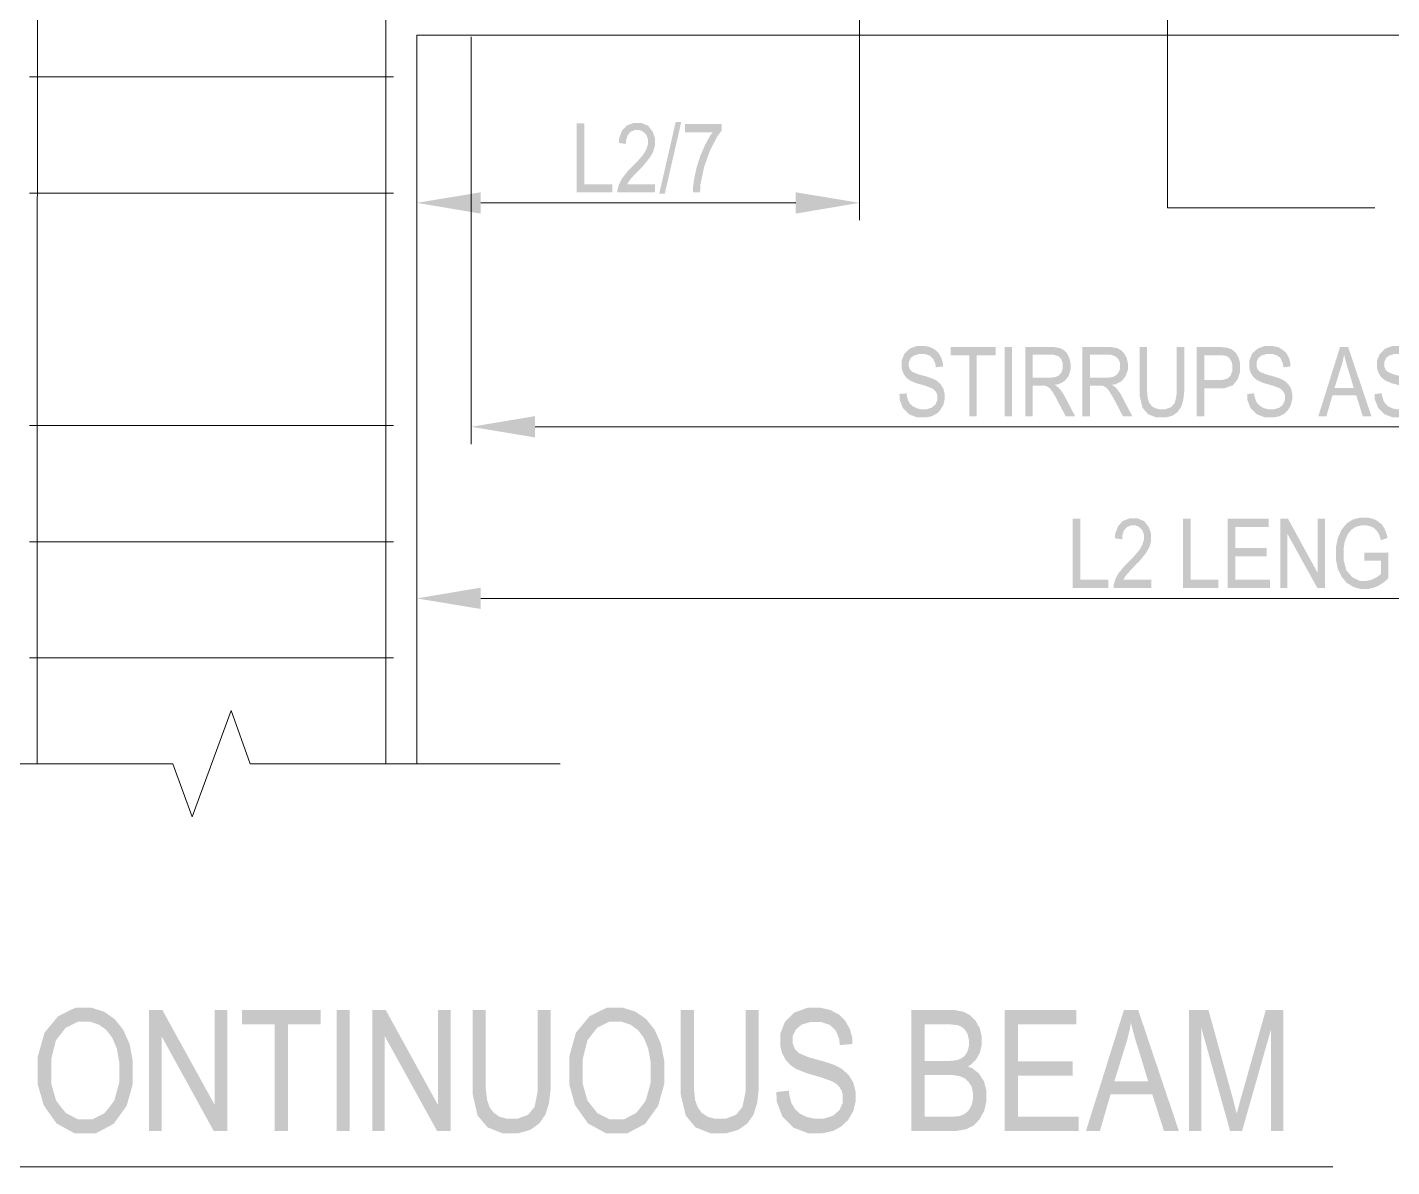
# Model space of a CAD drawing. Header units: millimetres. Extents: x 51.5 to 74.8, y 0.8 to 17.2.
# Drawn here: x 70.633 to 71.887, y 9.421 to 10.468 of the extents above; entities that cross this region are included whole.
import ezdxf

# ---------------------------------------------------------------- set-up
doc = ezdxf.new("R2010")
doc.units = ezdxf.units.MM
doc.layers.add('PDF_Geomertry', color=7, linetype='Continuous')
doc.layers.add('PDF_Solid Fills', color=7, linetype='Continuous')

msp = doc.modelspace()

# ---------------------------------------------------------------- hatches: boundary and pattern name
at = {"layer": 'PDF_Solid Fills', "transparency": 33554559}
for points in [[(71.1377, 10.3165), (71.1377, 10.3799), (71.1447, 10.3799), (71.1447, 10.324), (71.1704, 10.324), (71.1704, 10.3165)], [(71.2097, 10.324), (71.2097, 10.3165), (71.1752, 10.3165), (71.1752, 10.3187), (71.1766, 10.3238), (71.178, 10.3266), (71.1794, 10.3294), (71.1847, 10.3361), (71.1886, 10.3399), (71.193, 10.3444), (71.199, 10.3513), (71.2004, 10.3538), (71.2018, 10.3562), (71.2032, 10.3608), (71.2032, 10.3629), (71.2032, 10.3652), (71.2018, 10.3693), (71.2002, 10.3708), (71.1988, 10.3723), (71.1954, 10.3738), (71.1933, 10.3738), (71.1911, 10.3738), (71.1873, 10.3722), (71.1859, 10.3705), (71.1845, 10.3688), (71.183, 10.3641), (71.183, 10.3611), (71.1765, 10.3619), (71.1768, 10.3665), (71.1794, 10.3733), (71.1816, 10.3756), (71.1838, 10.378), (71.1898, 10.3802), (71.1934, 10.3802), (71.1975, 10.3802), (71.2036, 10.3776), (71.2055, 10.3749), (71.2076, 10.3722), (71.2097, 10.3661), (71.2097, 10.3627), (71.2097, 10.3597), (71.208, 10.3538), (71.2065, 10.3511), (71.2048, 10.3483), (71.1987, 10.3408), (71.1943, 10.3362), (71.1913, 10.3333), (71.1877, 10.3293), (71.1869, 10.3281), (71.1861, 10.3272), (71.1847, 10.3249), (71.1841, 10.324)], [(71.2372, 10.3716), (71.2372, 10.3793), (71.2709, 10.3793), (71.2709, 10.3731), (71.2672, 10.3683), (71.2605, 10.3555), (71.2576, 10.3476), (71.2548, 10.3397), (71.2515, 10.3241), (71.2511, 10.3165), (71.2445, 10.3165), (71.2445, 10.3204), (71.2458, 10.3297), (71.247, 10.3351), (71.2482, 10.3404), (71.2515, 10.3505), (71.2536, 10.3552), (71.2557, 10.3601), (71.2602, 10.3683), (71.2626, 10.3716)], [(71.4344, 10.1312), (71.4409, 10.1319), (71.4412, 10.1293), (71.4423, 10.1252), (71.4433, 10.1237), (71.4441, 10.1222), (71.4468, 10.1199), (71.4486, 10.119), (71.4502, 10.1181), (71.4541, 10.1172), (71.4562, 10.1172), (71.4593, 10.1172), (71.4641, 10.1187), (71.4658, 10.1202), (71.4675, 10.1218), (71.4693, 10.1256), (71.4693, 10.128), (71.4693, 10.1294), (71.4686, 10.1319), (71.468, 10.133), (71.4673, 10.134), (71.4655, 10.1358), (71.4643, 10.1365), (71.463, 10.137), (71.4576, 10.139), (71.4534, 10.1402), (71.4498, 10.1412), (71.4445, 10.1434), (71.443, 10.1445), (71.4413, 10.1456), (71.439, 10.1484), (71.4382, 10.1501), (71.4372, 10.1519), (71.4363, 10.1556), (71.4363, 10.1579), (71.4363, 10.1618), (71.4388, 10.168), (71.4413, 10.1705), (71.4438, 10.1729), (71.4505, 10.1754), (71.4548, 10.1754), (71.4577, 10.1754), (71.4627, 10.1743), (71.465, 10.1731), (71.4672, 10.1719), (71.4705, 10.1687), (71.4718, 10.1665), (71.4729, 10.1644), (71.4743, 10.1593), (71.4743, 10.1565), (71.4677, 10.1558), (71.4675, 10.1588), (71.4655, 10.1634), (71.464, 10.1649), (71.4623, 10.1665), (71.4579, 10.1679), (71.455, 10.1679), (71.452, 10.1679), (71.4476, 10.1666), (71.4461, 10.1654), (71.4445, 10.164), (71.443, 10.1606), (71.443, 10.1586), (71.443, 10.1566), (71.4441, 10.1536), (71.4452, 10.1526), (71.4463, 10.1515), (71.4515, 10.1494), (71.4554, 10.1483), (71.4593, 10.1473), (71.4647, 10.1454), (71.4663, 10.1447), (71.4687, 10.1434), (71.4723, 10.1402), (71.4734, 10.1383), (71.4747, 10.1363), (71.4759, 10.1315), (71.4759, 10.1288), (71.4759, 10.1261), (71.4747, 10.1211), (71.4733, 10.1188), (71.472, 10.1166), (71.4686, 10.1131), (71.4663, 10.112), (71.4641, 10.1108), (71.4588, 10.1097), (71.4558, 10.1097), (71.4509, 10.1097), (71.4433, 10.1126), (71.4404, 10.1155), (71.4375, 10.1184), (71.4345, 10.1262)], [(71.4986, 10.1108), (71.4986, 10.1668), (71.4815, 10.1668), (71.4815, 10.1743), (71.5227, 10.1743), (71.5227, 10.1668), (71.5055, 10.1668), (71.5055, 10.1108)], [(71.6893, 10.1743), (71.6961, 10.1743), (71.6961, 10.1376), (71.6961, 10.133), (71.6952, 10.1254), (71.6943, 10.1224), (71.6934, 10.1194), (71.6901, 10.1148), (71.6877, 10.113), (71.6854, 10.1113), (71.6794, 10.1097), (71.6757, 10.1097), (71.6705, 10.1097), (71.6629, 10.1127), (71.6602, 10.1158), (71.6577, 10.1188), (71.6551, 10.1298), (71.6551, 10.1376), (71.6551, 10.1743), (71.662, 10.1743), (71.662, 10.1376), (71.662, 10.1333), (71.6626, 10.127), (71.6633, 10.1251), (71.664, 10.1231), (71.6662, 10.1202), (71.6677, 10.1193), (71.6693, 10.1183), (71.673, 10.1172), (71.6752, 10.1172), (71.6788, 10.1172), (71.6843, 10.1193), (71.6859, 10.1213), (71.6876, 10.1234), (71.6893, 10.1316), (71.6893, 10.1376)], [(71.754, 10.1312), (71.7604, 10.1319), (71.7607, 10.1293), (71.7619, 10.1252), (71.7627, 10.1237), (71.7637, 10.1222), (71.7663, 10.1199), (71.768, 10.119), (71.7698, 10.1181), (71.7737, 10.1172), (71.7758, 10.1172), (71.7788, 10.1172), (71.7837, 10.1187), (71.7854, 10.1202), (71.787, 10.1218), (71.7887, 10.1256), (71.7887, 10.128), (71.7887, 10.1294), (71.7882, 10.1319), (71.7875, 10.133), (71.7869, 10.134), (71.7851, 10.1358), (71.7838, 10.1365), (71.7826, 10.137), (71.7772, 10.139), (71.773, 10.1402), (71.7693, 10.1412), (71.7641, 10.1434), (71.7625, 10.1445), (71.7609, 10.1456), (71.7586, 10.1484), (71.7576, 10.1501), (71.7568, 10.1519), (71.7559, 10.1556), (71.7559, 10.1579), (71.7559, 10.1618), (71.7584, 10.168), (71.7609, 10.1705), (71.7634, 10.1729), (71.7701, 10.1754), (71.7744, 10.1754), (71.7772, 10.1754), (71.7823, 10.1743), (71.7845, 10.1731), (71.7866, 10.1719), (71.7901, 10.1687), (71.7912, 10.1665), (71.7925, 10.1644), (71.7937, 10.1593), (71.7938, 10.1565), (71.7872, 10.1558), (71.7869, 10.1588), (71.7851, 10.1634), (71.7836, 10.1649), (71.7819, 10.1665), (71.7775, 10.1679), (71.7745, 10.1679), (71.7716, 10.1679), (71.7672, 10.1666), (71.7657, 10.1654), (71.7641, 10.164), (71.7626, 10.1606), (71.7626, 10.1586), (71.7626, 10.1566), (71.7637, 10.1536), (71.7648, 10.1526), (71.7659, 10.1515), (71.7711, 10.1494), (71.775, 10.1483), (71.7788, 10.1473), (71.7843, 10.1454), (71.7858, 10.1447), (71.7882, 10.1434), (71.7918, 10.1402), (71.793, 10.1383), (71.7943, 10.1363), (71.7954, 10.1315), (71.7954, 10.1288), (71.7954, 10.1261), (71.7941, 10.1211), (71.7929, 10.1188), (71.7916, 10.1166), (71.7882, 10.1131), (71.7859, 10.112), (71.7837, 10.1108), (71.7784, 10.1097), (71.7754, 10.1097), (71.7705, 10.1097), (71.7627, 10.1126), (71.76, 10.1155), (71.757, 10.1184), (71.754, 10.1262)], [(71.8713, 10.1312), (71.8777, 10.1319), (71.878, 10.1293), (71.8793, 10.1252), (71.8801, 10.1237), (71.8811, 10.1222), (71.8837, 10.1199), (71.8854, 10.119), (71.8872, 10.1181), (71.8911, 10.1172), (71.8932, 10.1172), (71.8962, 10.1172), (71.9011, 10.1187), (71.9027, 10.1202), (71.9044, 10.1218), (71.9061, 10.1256), (71.9061, 10.128), (71.9061, 10.1294), (71.9055, 10.1319), (71.9048, 10.133), (71.9043, 10.134), (71.9025, 10.1358), (71.9012, 10.1365), (71.9, 10.137), (71.8945, 10.139), (71.8904, 10.1402), (71.8866, 10.1412), (71.8815, 10.1434), (71.8798, 10.1445), (71.8783, 10.1456), (71.8759, 10.1484), (71.875, 10.1501), (71.8741, 10.1519), (71.8733, 10.1556), (71.8733, 10.1579), (71.8733, 10.1618), (71.8758, 10.168), (71.8783, 10.1705), (71.8808, 10.1729), (71.8875, 10.1754), (71.8918, 10.1754), (71.8945, 10.1754), (71.8997, 10.1743), (71.9019, 10.1731), (71.904, 10.1719), (71.9075, 10.1687), (71.9086, 10.1665), (71.9098, 10.1644), (71.9111, 10.1593), (71.9112, 10.1565), (71.9045, 10.1558), (71.9043, 10.1588), (71.9025, 10.1634), (71.9009, 10.1649), (71.8993, 10.1665), (71.8948, 10.1679), (71.8919, 10.1679), (71.889, 10.1679), (71.8845, 10.1666), (71.883, 10.1654), (71.8815, 10.164), (71.88, 10.1606), (71.88, 10.1586), (71.88, 10.1566), (71.8811, 10.1536), (71.8822, 10.1526), (71.8833, 10.1515), (71.8884, 10.1494), (71.8923, 10.1483), (71.8962, 10.1473), (71.9016, 10.1454), (71.9032, 10.1447), (71.9055, 10.1434), (71.9091, 10.1402), (71.9104, 10.1383), (71.9116, 10.1363), (71.9127, 10.1315), (71.9127, 10.1288), (71.9127, 10.1261), (71.9115, 10.1211), (71.9102, 10.1188), (71.909, 10.1166), (71.9055, 10.1131), (71.9033, 10.112), (71.9011, 10.1108), (71.8958, 10.1097), (71.8927, 10.1097), (71.8879, 10.1097), (71.8801, 10.1126), (71.8773, 10.1155), (71.8744, 10.1184), (71.8713, 10.1262)], [(71.5937, 9.9531), (71.5937, 10.0166), (71.6007, 10.0166), (71.6007, 9.9606), (71.6263, 9.9606), (71.6263, 9.9531)], [(71.6658, 9.9606), (71.6658, 9.9531), (71.6312, 9.9531), (71.6312, 9.9554), (71.6326, 9.9605), (71.634, 9.9633), (71.6354, 9.9661), (71.6408, 9.9727), (71.6445, 9.9766), (71.6491, 9.9811), (71.655, 9.988), (71.6563, 9.9904), (71.6577, 9.9929), (71.6591, 9.9974), (71.6591, 9.9995), (71.6591, 10.0019), (71.6577, 10.0059), (71.6562, 10.0074), (71.6548, 10.009), (71.6513, 10.0105), (71.6493, 10.0105), (71.647, 10.0105), (71.6434, 10.0088), (71.6419, 10.0072), (71.6405, 10.0055), (71.6391, 10.0008), (71.6391, 9.9977), (71.6325, 9.9986), (71.6327, 10.0031), (71.6354, 10.0099), (71.6376, 10.0123), (71.64, 10.0147), (71.6458, 10.0169), (71.6495, 10.0169), (71.6534, 10.0169), (71.6595, 10.0143), (71.6616, 10.0115), (71.6636, 10.0088), (71.6657, 10.0027), (71.6657, 9.9993), (71.6657, 9.9963), (71.6641, 9.9905), (71.6625, 9.9877), (71.6608, 9.9849), (71.6548, 9.9774), (71.6502, 9.9729), (71.6475, 9.9699), (71.6437, 9.9659), (71.6429, 9.9648), (71.642, 9.9638), (71.6407, 9.9616), (71.6401, 9.9606)], [(71.6951, 9.9531), (71.6951, 10.0166), (71.7019, 10.0166), (71.7019, 9.9606), (71.7276, 9.9606), (71.7276, 9.9531)], [(71.7362, 9.9531), (71.7362, 10.0166), (71.7738, 10.0166), (71.7738, 10.0091), (71.743, 10.0091), (71.743, 9.9898), (71.7719, 9.9898), (71.7719, 9.9822), (71.743, 9.9822), (71.743, 9.9606), (71.7751, 9.9606), (71.7751, 9.9531)], [(71.7844, 9.9531), (71.7844, 10.0166), (71.7915, 10.0166), (71.8188, 9.9668), (71.8188, 10.0166), (71.8255, 10.0166), (71.8255, 9.9531), (71.8184, 9.9531), (71.7909, 10.0029), (71.7909, 9.9531)], [(71.8616, 9.978), (71.8616, 9.9855), (71.8837, 9.9856), (71.8837, 9.9619), (71.8812, 9.9594), (71.8759, 9.9558), (71.8733, 9.9545), (71.8705, 9.9533), (71.865, 9.952), (71.8622, 9.952), (71.8583, 9.952), (71.8515, 9.954), (71.8486, 9.9558), (71.8455, 9.9577), (71.8408, 9.9633), (71.839, 9.967), (71.8373, 9.9706), (71.8355, 9.9794), (71.8355, 9.9845), (71.8355, 9.9898), (71.8373, 9.9988), (71.839, 10.0027), (71.8408, 10.0066), (71.8454, 10.0123), (71.8483, 10.0141), (71.8511, 10.0159), (71.8579, 10.0177), (71.8616, 10.0177), (71.8645, 10.0177), (71.8695, 10.0166), (71.8718, 10.0156), (71.8738, 10.0145), (71.8775, 10.0116), (71.8788, 10.0097), (71.8802, 10.0076), (71.8823, 10.0023), (71.883, 9.999), (71.8768, 9.9968), (71.8762, 9.9995), (71.8745, 10.0036), (71.8736, 10.0048), (71.8726, 10.0062), (71.8701, 10.0083), (71.8686, 10.009), (71.867, 10.0098), (71.8634, 10.0105), (71.8615, 10.0105), (71.8587, 10.0105), (71.8537, 10.0091), (71.8518, 10.0079), (71.8497, 10.0065), (71.8463, 10.0022), (71.8451, 9.9993), (71.8438, 9.9963), (71.8426, 9.9893), (71.8426, 9.9851), (71.8426, 9.9787), (71.8452, 9.9691), (71.848, 9.9659), (71.8507, 9.9627), (71.8576, 9.9595), (71.8619, 9.9595), (71.8638, 9.9595), (71.8682, 9.9605), (71.8702, 9.9615), (71.8723, 9.9624), (71.8758, 9.9648), (71.877, 9.9662), (71.877, 9.978)], [(70.7445, 9.454), (70.7445, 9.5652), (70.7569, 9.5652), (70.805, 9.4779), (70.805, 9.5652), (70.8165, 9.5652), (70.8165, 9.454), (70.8041, 9.454), (70.7561, 9.5412), (70.7561, 9.454)], [(70.8602, 9.454), (70.8602, 9.552), (70.8302, 9.552), (70.8302, 9.5652), (70.9025, 9.5652), (70.9025, 9.552), (70.8723, 9.552), (70.8723, 9.454)], [(70.9498, 9.454), (70.9498, 9.5652), (70.9622, 9.5652), (71.0102, 9.4779), (71.0102, 9.5652), (71.0218, 9.5652), (71.0218, 9.454), (71.0094, 9.454), (70.9613, 9.5412), (70.9613, 9.454)], [(71.1019, 9.5652), (71.1138, 9.5652), (71.1138, 9.5009), (71.1138, 9.4929), (71.1123, 9.4797), (71.1107, 9.4744), (71.1091, 9.4693), (71.1034, 9.4611), (71.0993, 9.458), (71.0951, 9.4551), (71.0845, 9.452), (71.0782, 9.452), (71.0691, 9.452), (71.0557, 9.4574), (71.0511, 9.4629), (71.0466, 9.4683), (71.0422, 9.4873), (71.0422, 9.5009), (71.0422, 9.5652), (71.0541, 9.5652), (71.0541, 9.5011), (71.0541, 9.4934), (71.0554, 9.4826), (71.0565, 9.4791), (71.0577, 9.4758), (71.0616, 9.4706), (71.0643, 9.4688), (71.0669, 9.467), (71.0734, 9.4654), (71.0773, 9.4654), (71.0837, 9.4654), (71.0932, 9.469), (71.0961, 9.4726), (71.099, 9.4762), (71.1019, 9.4905), (71.1019, 9.5011)], [(71.293, 9.5652), (71.3051, 9.5652), (71.3051, 9.5009), (71.3051, 9.4929), (71.3036, 9.4797), (71.3019, 9.4744), (71.3004, 9.4693), (71.2947, 9.4611), (71.2905, 9.458), (71.2863, 9.4551), (71.2758, 9.452), (71.2694, 9.452), (71.2604, 9.452), (71.2469, 9.4574), (71.2423, 9.4629), (71.2379, 9.4683), (71.2334, 9.4873), (71.2334, 9.5009), (71.2334, 9.5652), (71.2454, 9.5652), (71.2454, 9.5011), (71.2454, 9.4934), (71.2466, 9.4826), (71.2477, 9.4791), (71.249, 9.4758), (71.2527, 9.4706), (71.2555, 9.4688), (71.2582, 9.467), (71.2647, 9.4654), (71.2686, 9.4654), (71.275, 9.4654), (71.2844, 9.469), (71.2872, 9.4726), (71.2901, 9.4762), (71.293, 9.4905), (71.293, 9.5011)], [(71.3213, 9.4898), (71.3327, 9.4911), (71.3332, 9.4865), (71.3352, 9.4793), (71.3369, 9.4768), (71.3384, 9.4741), (71.343, 9.4699), (71.3461, 9.4684), (71.3491, 9.4669), (71.3558, 9.4654), (71.3595, 9.4654), (71.365, 9.4654), (71.3733, 9.468), (71.3763, 9.4706), (71.3793, 9.4733), (71.3823, 9.4801), (71.3823, 9.4843), (71.3823, 9.4868), (71.3812, 9.4911), (71.3801, 9.4929), (71.379, 9.4948), (71.3758, 9.4977), (71.3736, 9.499), (71.3713, 9.5001), (71.3619, 9.5034), (71.3547, 9.5055), (71.3483, 9.5074), (71.3391, 9.5112), (71.3363, 9.5131), (71.3336, 9.5151), (71.3294, 9.5199), (71.3279, 9.523), (71.3263, 9.5259), (71.3248, 9.5327), (71.3248, 9.5365), (71.3248, 9.5433), (71.3291, 9.5543), (71.3336, 9.5586), (71.3379, 9.5629), (71.3497, 9.5672), (71.357, 9.5672), (71.3622, 9.5672), (71.3711, 9.5651), (71.3748, 9.5631), (71.3787, 9.5611), (71.3845, 9.5554), (71.3866, 9.5516), (71.3888, 9.5479), (71.3911, 9.539), (71.3912, 9.534), (71.3795, 9.5329), (71.3791, 9.5383), (71.3759, 9.5462), (71.3732, 9.5488), (71.3704, 9.5515), (71.3625, 9.5541), (71.3575, 9.5541), (71.3523, 9.5541), (71.3445, 9.5518), (71.3418, 9.5495), (71.3391, 9.5472), (71.3363, 9.5413), (71.3363, 9.5376), (71.3363, 9.5343), (71.3384, 9.5291), (71.3404, 9.5272), (71.3423, 9.5254), (71.3512, 9.5216), (71.3582, 9.5197), (71.365, 9.5179), (71.3744, 9.5147), (71.3772, 9.5134), (71.3813, 9.5112), (71.3876, 9.5056), (71.3897, 9.5022), (71.3919, 9.4987), (71.394, 9.4904), (71.394, 9.4856), (71.394, 9.4808), (71.3918, 9.472), (71.3895, 9.4681), (71.3873, 9.4643), (71.3812, 9.4583), (71.3773, 9.4562), (71.3734, 9.4541), (71.3641, 9.452), (71.3587, 9.452), (71.3502, 9.452), (71.3368, 9.4572), (71.3318, 9.4623), (71.3268, 9.4673), (71.3215, 9.4812)], [(71.5311, 9.454), (71.5311, 9.5652), (71.597, 9.5652), (71.597, 9.552), (71.5432, 9.552), (71.5432, 9.5181), (71.5936, 9.5181), (71.5936, 9.5049), (71.5432, 9.5049), (71.5432, 9.4672), (71.5991, 9.4672), (71.5991, 9.454)], [(71.7004, 9.454), (71.7004, 9.5652), (71.7184, 9.5652), (71.7401, 9.4865), (71.7444, 9.4699), (71.7452, 9.473), (71.7476, 9.482), (71.7493, 9.4879), (71.7711, 9.5652), (71.7873, 9.5652), (71.7873, 9.454), (71.7758, 9.454), (71.7758, 9.547), (71.7493, 9.454), (71.7383, 9.454), (71.7119, 9.5487), (71.7119, 9.454)]]:
    msp.add_hatch(color=256, dxfattribs=at).paths.add_polyline_path(points)
h = msp.add_hatch(color=256, dxfattribs=at)
h.paths.add_polyline_path([(71.55, 10.1108), (71.55, 10.1743), (71.5732, 10.1743), (71.5768, 10.1743), (71.582, 10.1734), (71.5838, 10.1724), (71.5855, 10.1716), (71.5883, 10.1687), (71.5894, 10.1666), (71.5905, 10.1645), (71.5916, 10.1597), (71.5916, 10.157), (71.5916, 10.1534), (71.5898, 10.1476), (71.5879, 10.1454), (71.5861, 10.1431), (71.5807, 10.1402), (71.577, 10.1397), (71.5784, 10.1388), (71.5807, 10.137), (71.5815, 10.1362), (71.583, 10.1343), (71.5857, 10.1302), (71.5868, 10.128), (71.5959, 10.1108), (71.5872, 10.1108), (71.5802, 10.124), (71.5783, 10.1279), (71.5752, 10.133), (71.5741, 10.1344), (71.5732, 10.1358), (71.5712, 10.1376), (71.5702, 10.138), (71.5693, 10.1386), (71.5665, 10.139), (71.5648, 10.139), (71.5569, 10.139), (71.5569, 10.1108)])
h.paths.add_polyline_path([(71.5569, 10.1463), (71.5718, 10.1463), (71.5741, 10.1463), (71.5779, 10.1469), (71.5791, 10.1474), (71.5804, 10.148), (71.5823, 10.1499), (71.5832, 10.1512), (71.5838, 10.1524), (71.5845, 10.1554), (71.5845, 10.157), (71.5845, 10.1594), (71.5832, 10.1631), (71.5818, 10.1645), (71.5804, 10.1659), (71.5762, 10.1673), (71.5734, 10.1673), (71.5569, 10.1673)])
h = msp.add_hatch(color=256, dxfattribs=at)
h.paths.add_polyline_path([(71.6026, 10.1108), (71.6026, 10.1743), (71.6257, 10.1743), (71.6293, 10.1743), (71.6347, 10.1734), (71.6363, 10.1724), (71.638, 10.1716), (71.6409, 10.1687), (71.642, 10.1666), (71.6432, 10.1645), (71.6443, 10.1597), (71.6443, 10.157), (71.6443, 10.1534), (71.6423, 10.1476), (71.6405, 10.1454), (71.6386, 10.1431), (71.6332, 10.1402), (71.6295, 10.1397), (71.6311, 10.1388), (71.6333, 10.137), (71.634, 10.1362), (71.6355, 10.1343), (71.6383, 10.1302), (71.6394, 10.128), (71.6484, 10.1108), (71.6398, 10.1108), (71.6329, 10.124), (71.6308, 10.1279), (71.6277, 10.133), (71.6268, 10.1344), (71.6258, 10.1358), (71.6237, 10.1376), (71.6227, 10.138), (71.6218, 10.1386), (71.6191, 10.139), (71.6173, 10.139), (71.6094, 10.139), (71.6094, 10.1108)])
h.paths.add_polyline_path([(71.6094, 10.1463), (71.6243, 10.1463), (71.6268, 10.1463), (71.6304, 10.1469), (71.6316, 10.1474), (71.6329, 10.148), (71.635, 10.1499), (71.6357, 10.1512), (71.6365, 10.1524), (71.6372, 10.1554), (71.6372, 10.157), (71.6372, 10.1594), (71.6358, 10.1631), (71.6344, 10.1645), (71.6329, 10.1659), (71.6287, 10.1673), (71.6259, 10.1673), (71.6094, 10.1673)])
h = msp.add_hatch(color=256, dxfattribs=at)
h.paths.add_polyline_path([(71.7077, 10.1108), (71.7077, 10.1743), (71.7273, 10.1743), (71.7308, 10.1743), (71.7359, 10.1737), (71.7376, 10.1731), (71.7398, 10.1723), (71.7434, 10.1693), (71.7448, 10.1669), (71.7461, 10.1647), (71.7475, 10.1593), (71.7475, 10.1559), (71.7475, 10.1518), (71.7452, 10.1447), (71.743, 10.142), (71.7409, 10.1393), (71.7333, 10.1366), (71.7279, 10.1366), (71.7145, 10.1366), (71.7145, 10.1108)])
h.paths.add_polyline_path([(71.7145, 10.1441), (71.728, 10.1441), (71.7312, 10.1441), (71.7359, 10.1455), (71.7375, 10.1469), (71.7388, 10.1484), (71.7404, 10.1527), (71.7404, 10.1556), (71.7404, 10.1576), (71.7397, 10.1608), (71.739, 10.162), (71.7382, 10.1634), (71.7365, 10.1652), (71.7354, 10.1658), (71.7344, 10.1663), (71.7307, 10.1668), (71.728, 10.1668), (71.7145, 10.1668)])
h = msp.add_hatch(color=256, dxfattribs=at)
h.paths.add_polyline_path([(71.8194, 10.1108), (71.8393, 10.1743), (71.8468, 10.1743), (71.8682, 10.1108), (71.8602, 10.1108), (71.8543, 10.1299), (71.8323, 10.1299), (71.8268, 10.1108)])
h.paths.add_polyline_path([(71.8343, 10.1368), (71.852, 10.1368), (71.8466, 10.1544), (71.8454, 10.1584), (71.8436, 10.1651), (71.843, 10.1676), (71.8425, 10.1645), (71.8411, 10.1584), (71.8401, 10.1555)])
h = msp.add_hatch(color=256, dxfattribs=at)
h.paths.add_polyline_path([(70.6423, 9.5081), (70.6423, 9.5223), (70.6486, 9.5443), (70.6548, 9.5519), (70.6611, 9.5595), (70.6768, 9.5672), (70.6861, 9.5672), (70.692, 9.5672), (70.7032, 9.5637), (70.708, 9.5604), (70.713, 9.5569), (70.7209, 9.547), (70.7238, 9.5405), (70.7268, 9.534), (70.7297, 9.5184), (70.7297, 9.5095), (70.7297, 9.4972), (70.724, 9.477), (70.7184, 9.4693), (70.7122, 9.4606), (70.6959, 9.452), (70.6859, 9.452), (70.6759, 9.452), (70.6597, 9.4609), (70.6534, 9.4697), (70.6479, 9.4776), (70.6423, 9.4969)])
h.paths.add_polyline_path([(70.6547, 9.5079), (70.6547, 9.4976), (70.6593, 9.4818), (70.6637, 9.4761), (70.6683, 9.4704), (70.6794, 9.4647), (70.6859, 9.4647), (70.6926, 9.4647), (70.7037, 9.4704), (70.7083, 9.4761), (70.7127, 9.4819), (70.7173, 9.4987), (70.7173, 9.5098), (70.7173, 9.517), (70.715, 9.5298), (70.7126, 9.5355), (70.7108, 9.5398), (70.7054, 9.5468), (70.7019, 9.5494), (70.6983, 9.5519), (70.6904, 9.5545), (70.6861, 9.5545), (70.6793, 9.5545), (70.668, 9.5488), (70.6636, 9.5431), (70.6591, 9.5374), (70.6547, 9.5198)])
h = msp.add_hatch(color=256, dxfattribs=at)
h.paths.add_polyline_path([(71.1308, 9.5081), (71.1308, 9.5223), (71.137, 9.5443), (71.1433, 9.5519), (71.1495, 9.5595), (71.1652, 9.5672), (71.1745, 9.5672), (71.1805, 9.5672), (71.1916, 9.5637), (71.1965, 9.5604), (71.2015, 9.5569), (71.2094, 9.547), (71.2123, 9.5405), (71.2152, 9.534), (71.2182, 9.5184), (71.2182, 9.5095), (71.2182, 9.4972), (71.2125, 9.477), (71.2069, 9.4693), (71.2007, 9.4606), (71.1845, 9.452), (71.1744, 9.452), (71.1644, 9.452), (71.1482, 9.4609), (71.1419, 9.4697), (71.1363, 9.4776), (71.1308, 9.4969)])
h.paths.add_polyline_path([(71.1432, 9.5079), (71.1432, 9.4976), (71.1477, 9.4818), (71.1523, 9.4761), (71.1568, 9.4704), (71.1679, 9.4647), (71.1744, 9.4647), (71.1811, 9.4647), (71.1922, 9.4704), (71.1968, 9.4761), (71.2012, 9.4819), (71.2058, 9.4987), (71.2058, 9.5098), (71.2058, 9.517), (71.2034, 9.5298), (71.2011, 9.5355), (71.1993, 9.5398), (71.194, 9.5468), (71.1904, 9.5494), (71.1868, 9.5519), (71.1788, 9.5545), (71.1745, 9.5545), (71.1677, 9.5545), (71.1565, 9.5488), (71.152, 9.5431), (71.1476, 9.5374), (71.1432, 9.5198)])
h = msp.add_hatch(color=256, dxfattribs=at)
h.paths.add_polyline_path([(71.4454, 9.454), (71.4454, 9.5652), (71.4797, 9.5652), (71.485, 9.5652), (71.4932, 9.5636), (71.4962, 9.562), (71.4993, 9.5604), (71.5043, 9.5554), (71.5062, 9.5519), (71.5082, 9.5486), (71.51, 9.5409), (71.51, 9.5369), (71.51, 9.533), (71.5083, 9.5261), (71.5066, 9.523), (71.505, 9.5199), (71.5002, 9.5151), (71.4973, 9.5131), (71.5012, 9.5118), (71.5075, 9.5068), (71.5097, 9.5033), (71.512, 9.4998), (71.5143, 9.4913), (71.5143, 9.4862), (71.5143, 9.4812), (71.5122, 9.4723), (71.5101, 9.4686), (71.508, 9.4647), (71.5026, 9.4591), (71.4991, 9.4574), (71.4957, 9.4556), (71.4862, 9.454), (71.4801, 9.454)])
h.paths.add_polyline_path([(71.4575, 9.4672), (71.4802, 9.4672), (71.484, 9.4672), (71.4895, 9.4677), (71.4913, 9.4684), (71.4938, 9.4694), (71.4979, 9.4727), (71.4991, 9.4749), (71.5005, 9.4772), (71.5019, 9.4829), (71.5019, 9.4863), (71.5019, 9.4894), (71.5007, 9.4948), (71.4993, 9.4969), (71.498, 9.4991), (71.4945, 9.5023), (71.4923, 9.5033), (71.4901, 9.5043), (71.4833, 9.5054), (71.4786, 9.5054), (71.4575, 9.5054)])
h.paths.add_polyline_path([(71.4575, 9.5184), (71.4772, 9.5184), (71.4811, 9.5184), (71.4866, 9.519), (71.4883, 9.5195), (71.4907, 9.5204), (71.4943, 9.523), (71.4955, 9.5248), (71.4968, 9.5268), (71.4982, 9.5319), (71.4982, 9.5351), (71.4982, 9.5381), (71.4969, 9.5431), (71.4958, 9.5451), (71.4947, 9.547), (71.4915, 9.5498), (71.4897, 9.5505), (71.4877, 9.5513), (71.4808, 9.552), (71.4758, 9.552), (71.4575, 9.552)])
h = msp.add_hatch(color=256, dxfattribs=at)
h.paths.add_polyline_path([(71.6058, 9.454), (71.6407, 9.5652), (71.6538, 9.5652), (71.6912, 9.454), (71.6775, 9.454), (71.6668, 9.4876), (71.6284, 9.4876), (71.6186, 9.454)])
h.paths.add_polyline_path([(71.6319, 9.4997), (71.663, 9.4997), (71.6536, 9.5305), (71.6513, 9.5376), (71.6482, 9.5491), (71.647, 9.5536), (71.6462, 9.5481), (71.6437, 9.5376), (71.642, 9.5323)])

# ---------------------------------------------------------------- linework, layer by layer
at = {"layer": 'PDF_Geomertry', "lineweight": 0}
for points in [[(72.9308, 10.4611), (70.9908, 10.4611), (70.9908, 9.7915), (70.8377, 9.7915), (70.82, 9.8404), (70.7843, 9.7426), (70.7665, 9.7915), (70.6134, 9.7915), (70.6134, 10.4611), (67.7658, 10.4611), (67.7658, 9.7915), (67.6127, 9.7915), (67.595, 9.8404), (67.5593, 9.7426), (67.5415, 9.7915), (67.3884, 9.7915), (67.3884, 10.8883), (70.8313, 10.8883), (73.308, 10.8883)], [(70.9623, 9.7915), (70.9623, 10.8534), (70.9609, 10.8584), (70.9573, 10.862), (70.9525, 10.8633), (70.6719, 10.8633)], [(70.9323, 10.8445), (70.6519, 10.8445), (70.6469, 10.8431), (70.6433, 10.8395), (70.642, 10.8347), (70.6418, 9.7915)], [(71.6808, 10.498), (71.6808, 10.3024), (71.8713, 10.3024)], [(71.3977, 10.4808), (71.3977, 10.2909)], [(70.9908, 9.7915), (70.9908, 10.4611), (72.9308, 10.4611), (72.9308, 9.7915)], [(71.0407, 10.4594), (71.0407, 10.0852)], [(70.9908, 10.2909), (70.9908, 10.4452), (70.9908, 9.9276)], [(70.6348, 10.4227), (70.9694, 10.4227)], [(70.6348, 10.3159), (70.9694, 10.3159)], [(71.0495, 10.3069), (71.339, 10.3069)], [(71.3977, 10.3069), (71.3977, 10.3069)], [(70.6348, 10.1023), (70.9694, 10.1023)], [(71.0994, 10.1011), (72.8505, 10.1011)], [(70.6348, 9.9955), (70.9694, 9.9955)], [(71.0495, 9.9434), (72.8719, 9.9434)], [(70.6348, 9.8888), (70.9694, 9.8888)], [(70.4818, 9.7915), (70.7665, 9.7915), (70.7843, 9.7426), (70.82, 9.8404), (70.8377, 9.7915), (71.1225, 9.7915)], [(70.5438, 9.4212), (70.6358, 9.4212), (70.7351, 9.4212), (70.827, 9.4212), (70.905, 9.4212), (70.9404, 9.4212), (71.0323, 9.4212), (71.1243, 9.4212), (71.2236, 9.4212), (71.3155, 9.4212), (71.4005, 9.4212), (71.4359, 9.4212), (71.5209, 9.4212), (71.6059, 9.4212), (71.6909, 9.4212), (71.7972, 9.4212), (71.8326, 9.4212)]]:
    msp.add_lwpolyline(points, dxfattribs=at)
msp.add_lwpolyline([(70.9908, 10.4611), (70.9908, 10.4611)], close=True, dxfattribs=at)
at = {"layer": 'PDF_Solid Fills', "transparency": 33554559}
for points in [[(71.2136, 10.3154), (71.2287, 10.3811), (71.2187, 10.3154), (71.2338, 10.3811)], [(71.0495, 10.3166), (71.0495, 10.297), (70.9908, 10.3069)], [(71.339, 10.297), (71.339, 10.3166), (71.3977, 10.3069)], [(71.5311, 10.1108), (71.5311, 10.1743), (71.5379, 10.1108), (71.5379, 10.1743)], [(71.0994, 10.1109), (71.0994, 10.0913), (71.0407, 10.1011)], [(71.0495, 9.9533), (71.0495, 9.9337), (70.9908, 9.9434)], [(70.917, 9.454), (70.917, 9.5652), (70.9291, 9.454), (70.9291, 9.5652)]]:
    msp.add_solid(points, dxfattribs=at)

doc.saveas('drawing.dxf')
